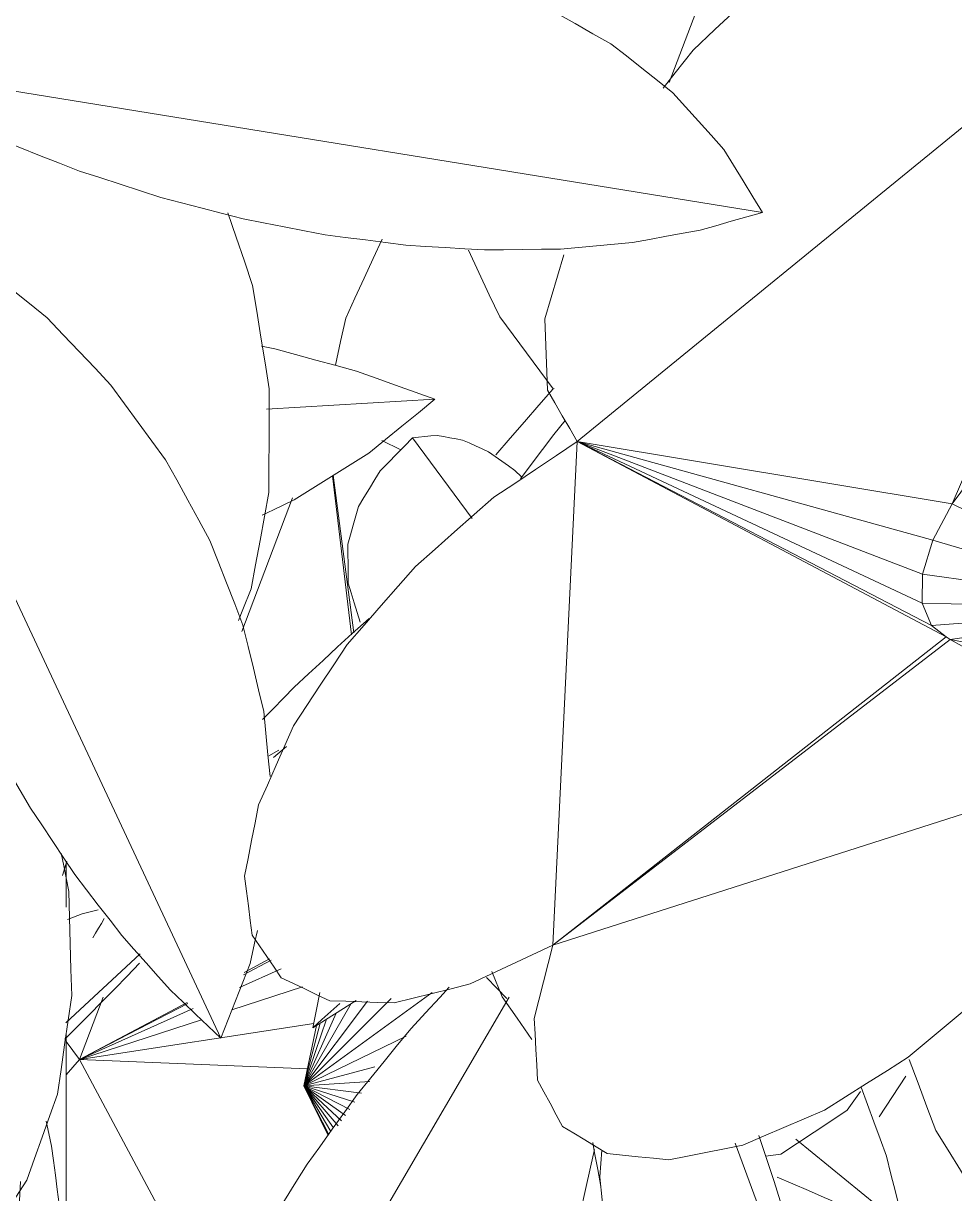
# Model space of a CAD drawing. Header units: metres. Extents: x 13.9 to 26.7, y -0.2 to 3.2.
# Drawn here: x 21.1588 to 21.2129, y 0.7662 to 0.8343 of the extents above; entities that cross this region are included whole.
import ezdxf

# ---------------------------------------------------------------- set-up
doc = ezdxf.new("R2010")
doc.units = ezdxf.units.M
for name, color, linetype, lineweight in [('Importações nas famílias', 10, 'Continuous', 5), ('Quadro estrutural', 7, 'Continuous', 5), ('Vegetação', 7, 'Continuous', 5)]:
    doc.layers.add(name, color=color, linetype=linetype, lineweight=lineweight)

# ---------------------------------------------------------------- blocks, each defined once
blk = doc.blocks.new('Planta_pergolado_12200 - plantas pergolado_skp_Component_12-V39-Corte 1')
at = {"layer": 'Importações nas famílias', "flags": 128}
blk.add_lwpolyline([(16.694221, 0.774872), (16.694401, 0.775846), (16.694581, 0.77682), (16.694694, 0.777433)], dxfattribs=at)
blk = doc.blocks.new('Planta_pergolado_12200 - plantas pergolado_skp_Component_16-V2616-Corte 1')
at = {"extrusion": (0, 0, -1), "zscale": -1}
blk.add_blockref('Planta_pergolado_12200 - plantas pergolado_skp_Component_12-V39-Corte 1', (-37.88655, -0.008219), dxfattribs=at)
blk = doc.blocks.new('Planta_pergolado_12200 - plantas pergolado_skp_-V2662-Corte 1')
blk.add_blockref('Planta_pergolado_12200 - plantas pergolado_skp_Component_16-V2616-Corte 1', (0, 0))
blk = doc.blocks.new('Planta_pergolado_12200 - plantas pergolado_skp_Component_12-V91-Corte 1')
at = {"layer": 'Importações nas famílias'}
blk.add_line((16.655424, 0.411271), (16.644579, 0.446237), dxfattribs=at)
at = {"layer": 'Importações nas famílias', "flags": 128}
for points in [[(16.646894, 0.445563), (16.646315, 0.445731), (16.645736, 0.4459), (16.645158, 0.446068), (16.644579, 0.446237)], [(16.649009, 0.444402), (16.64848, 0.444692), (16.647951, 0.444982), (16.647422, 0.445272), (16.646894, 0.445563)], [(16.650902, 0.442768), (16.650429, 0.443176), (16.649955, 0.443585), (16.649482, 0.443993), (16.649009, 0.444402)], [(16.652551, 0.440678), (16.652139, 0.4412), (16.651726, 0.441723), (16.651314, 0.442245), (16.650902, 0.442768)], [(16.653938, 0.438156), (16.653592, 0.438786), (16.653245, 0.439417), (16.652898, 0.440047), (16.652551, 0.440678)], [(16.655048, 0.43523), (16.654771, 0.435961), (16.654493, 0.436693), (16.654216, 0.437424), (16.653938, 0.438156)], [(16.655869, 0.431932), (16.655664, 0.432756), (16.655459, 0.433581), (16.655254, 0.434405), (16.655048, 0.43523)], [(16.655259, 0.435133), (16.655909, 0.434186), (16.65656, 0.433239), (16.657211, 0.432292), (16.657862, 0.431345)], [(16.65639, 0.428299), (16.65626, 0.429207), (16.65613, 0.430116), (16.655999, 0.431024), (16.655869, 0.431932)], [(16.657862, 0.431345), (16.658365, 0.430424), (16.658868, 0.429503), (16.659372, 0.428582), (16.659875, 0.427661)], [(16.656607, 0.424372), (16.656553, 0.425354), (16.656499, 0.426335), (16.656445, 0.427317), (16.65639, 0.428299)], [(16.659875, 0.427661), (16.660219, 0.426788), (16.660563, 0.425915), (16.660907, 0.425041), (16.661251, 0.424168)], [(16.656517, 0.420193), (16.65654, 0.421238), (16.656562, 0.422282), (16.656585, 0.423327), (16.656607, 0.424372)], [(16.661251, 0.424168), (16.661427, 0.423363), (16.661604, 0.422558), (16.66178, 0.421753), (16.661957, 0.420949)], [(16.661957, 0.420949), (16.661962, 0.420231), (16.661967, 0.419513), (16.661972, 0.418795), (16.661977, 0.418077)], [(16.656122, 0.41581), (16.656221, 0.416906), (16.656319, 0.418002), (16.656418, 0.419097), (16.656517, 0.420193)], [(16.661977, 0.418077), (16.66181, 0.417464), (16.661643, 0.41685), (16.661477, 0.416236), (16.66131, 0.415622)], [(16.655424, 0.411271), (16.655598, 0.412406), (16.655773, 0.413541), (16.655947, 0.414675), (16.656122, 0.41581)], [(16.66131, 0.415622), (16.660975, 0.415127), (16.660641, 0.414631), (16.660307, 0.414136), (16.659972, 0.41364)], [(16.659972, 0.41364), (16.659478, 0.413275), (16.658983, 0.412909), (16.658489, 0.412544), (16.657995, 0.412179)], [(16.657995, 0.412179), (16.657352, 0.411952), (16.656709, 0.411725), (16.656067, 0.411498), (16.655424, 0.411271)]]:
    blk.add_lwpolyline(points, dxfattribs=at)
blk = doc.blocks.new('Planta_pergolado_12200 - plantas pergolado_skp_Component_12-V94-Corte 1')
at = {"layer": 'Importações nas famílias'}
for p, q in [((16.660592, 0.425915), (16.666994, 0.44325)), ((16.661615, 0.422804), (16.662495, 0.423227))]:
    blk.add_line(p, q, dxfattribs=at)
at = {"layer": 'Importações nas famílias', "flags": 128}
for points in [[(16.66562, 0.44369), (16.665389, 0.442996), (16.665057, 0.442001), (16.664726, 0.441007)], [(16.674859, 0.44128), (16.674803, 0.44206), (16.674747, 0.44284)], [(16.674565, 0.43823), (16.674638, 0.438992), (16.674712, 0.439755), (16.674785, 0.440517), (16.674859, 0.44128)], [(16.664726, 0.441007), (16.664376, 0.439896), (16.664025, 0.438786), (16.663674, 0.437675), (16.663323, 0.436565)], [(16.673756, 0.435285), (16.673958, 0.436021), (16.67416, 0.436757), (16.674363, 0.437494), (16.674565, 0.43823)], [(16.663323, 0.436565), (16.662961, 0.435364), (16.662599, 0.434164), (16.662236, 0.432963), (16.661874, 0.431763)], [(16.672441, 0.432479), (16.67277, 0.43318), (16.673098, 0.433882), (16.673427, 0.434584), (16.673756, 0.435285)], [(16.670635, 0.429841), (16.671086, 0.430501), (16.671538, 0.43116), (16.671989, 0.431819), (16.672441, 0.432479)], [(16.661874, 0.431763), (16.661509, 0.430501), (16.661144, 0.429238), (16.660778, 0.427976), (16.660413, 0.426714)], [(16.668357, 0.427403), (16.668926, 0.428012), (16.669496, 0.428622), (16.670065, 0.429232), (16.670635, 0.429841)], [(16.665634, 0.425189), (16.666315, 0.425743), (16.666995, 0.426296), (16.667676, 0.426849), (16.668357, 0.427403)], [(16.662495, 0.423227), (16.663279, 0.423717), (16.664064, 0.424208), (16.664849, 0.424699), (16.665634, 0.425189)]]:
    blk.add_lwpolyline(points, dxfattribs=at)
blk = doc.blocks.new('Planta_pergolado_12200 - plantas pergolado_skp_Component_17-V2712-Corte 1')
at = {"layer": 'Importações nas famílias'}
for p, q in [((21.19096, 0.80999), (21.226844, 0.839295)), ((21.226844, 0.839295), (21.212754, 0.806351)), ((21.19096, 0.80999), (21.18953, 0.780686)), ((21.212754, 0.806351), (21.19096, 0.80999)), ((21.211634, 0.804237), (21.19096, 0.80999)), ((21.21104, 0.802268), (21.19096, 0.80999)), ((21.211013, 0.800576), (21.19096, 0.80999)), ((21.211555, 0.799278), (21.19096, 0.80999)), ((21.212414, 0.798626), (21.19096, 0.80999)), ((21.214325, 0.808465), (21.212754, 0.806351)), ((21.211634, 0.804237), (21.212754, 0.806351)), ((21.221909, 0.801871), (21.212754, 0.806351)), ((21.21104, 0.802268), (21.211634, 0.804237)), ((21.221379, 0.801388), (21.211634, 0.804237)), ((21.211013, 0.800576), (21.21104, 0.802268)), ((21.220468, 0.800943), (21.21104, 0.802268)), ((21.220045, 0.800391), (21.211013, 0.800576)), ((21.211555, 0.799278), (21.211013, 0.800576)), ((21.21911, 0.799838), (21.211555, 0.799278)), ((21.212414, 0.798626), (21.211555, 0.799278)), ((21.218164, 0.799268), (21.21263, 0.798462)), ((21.18953, 0.780686), (21.212414, 0.798626)), ((21.21263, 0.798462), (21.212414, 0.798626)), ((21.21263, 0.798462), (21.18953, 0.780686)), ((21.214163, 0.798184), (21.21263, 0.798462)), ((21.224529, 0.791879), (21.21263, 0.798462)), ((21.18953, 0.780686), (21.224529, 0.791879))]:
    blk.add_line(p, q, dxfattribs=at)
at = {"layer": 'Importações nas famílias', "flags": 128}
for points in [[(21.197696, 0.832746), (21.198961, 0.83394), (21.200227, 0.835135), (21.201493, 0.836329), (21.202758, 0.837523)], [(21.195953, 0.830541), (21.196649, 0.831422), (21.197696, 0.832746)], [(21.189082, 0.817121), (21.18945, 0.818363), (21.189817, 0.819605), (21.190185, 0.820847)], [(21.189222, 0.81297), (21.189187, 0.814008), (21.189152, 0.815045), (21.189117, 0.816083), (21.189082, 0.817121)], [(21.19096, 0.80999), (21.190525, 0.810735), (21.190091, 0.81148), (21.189656, 0.812225), (21.189222, 0.81297)], [(21.186113, 0.806736), (21.187325, 0.80755), (21.188536, 0.808363), (21.189748, 0.809177), (21.19096, 0.80999)], [(21.181548, 0.802705), (21.182689, 0.803713), (21.18383, 0.80472), (21.184972, 0.805728), (21.186113, 0.806736)], [(21.177575, 0.798171), (21.178568, 0.799305), (21.179561, 0.800438), (21.180554, 0.801571), (21.181548, 0.802705)], [(21.174466, 0.793445), (21.175243, 0.794627), (21.17602, 0.795808), (21.176798, 0.79699), (21.177575, 0.798171)], [(21.172432, 0.788848), (21.17294, 0.789997), (21.173449, 0.791147), (21.173957, 0.792296), (21.174466, 0.793445)], [(21.171612, 0.784693), (21.171817, 0.785732), (21.172022, 0.78677), (21.172227, 0.787809), (21.172432, 0.788848)], [(21.172062, 0.781263), (21.171949, 0.782121), (21.171837, 0.782978), (21.171724, 0.783835), (21.171612, 0.784693)], [(21.173751, 0.778793), (21.173328, 0.779411), (21.172906, 0.780028), (21.172484, 0.780646), (21.172062, 0.781263)], [(21.18953, 0.780686), (21.18833, 0.780122), (21.18713, 0.779558), (21.185931, 0.778994), (21.184731, 0.77843)], [(21.18846, 0.776419), (21.188727, 0.777486), (21.188995, 0.778552), (21.189262, 0.779619), (21.18953, 0.780686)], [(21.176564, 0.77745), (21.17586, 0.777786), (21.175157, 0.778122), (21.174454, 0.778457), (21.173751, 0.778793)], [(21.184731, 0.77843), (21.183626, 0.778154), (21.18252, 0.777878), (21.181414, 0.777602), (21.180309, 0.777326)], [(21.214851, 0.77806), (21.21369, 0.777086), (21.212528, 0.776112), (21.211366, 0.775138), (21.210204, 0.774164)], [(21.180309, 0.777326), (21.179373, 0.777357), (21.178436, 0.777388), (21.1775, 0.777419), (21.176564, 0.77745)], [(21.188655, 0.772824), (21.188606, 0.773722), (21.188557, 0.774621), (21.188508, 0.77552), (21.18846, 0.776419)], [(21.210204, 0.774164), (21.208988, 0.773396), (21.207772, 0.772629), (21.206556, 0.771861), (21.20534, 0.771094)], [(21.190103, 0.770146), (21.189741, 0.770815), (21.189379, 0.771485), (21.189017, 0.772154), (21.188655, 0.772824)], [(21.20534, 0.771094), (21.204153, 0.770585), (21.202966, 0.770076), (21.201779, 0.769567), (21.200591, 0.769058)], [(21.192704, 0.768567), (21.192054, 0.768962), (21.191403, 0.769357), (21.190753, 0.769751), (21.190103, 0.770146)], [(21.196281, 0.768196), (21.195387, 0.768289), (21.194493, 0.768382), (21.193598, 0.768475), (21.192704, 0.768567)], [(21.200591, 0.769058), (21.199514, 0.768843), (21.198436, 0.768627), (21.197359, 0.768412), (21.196281, 0.768196)]]:
    blk.add_lwpolyline(points, dxfattribs=at)
blk = doc.blocks.new('Planta_pergolado_12200 - plantas pergolado_skp_Component_16-V2713-Corte 1')
blk.add_blockref('Planta_pergolado_12200 - plantas pergolado_skp_Component_17-V2712-Corte 1', (0, 0))
at = {"extrusion": (0, 0, -1)}
for name, zscale in [('Planta_pergolado_12200 - plantas pergolado_skp_Component_12-V91-Corte 1', -0.9999999999999998), ('Planta_pergolado_12200 - plantas pergolado_skp_Component_12-V94-Corte 1', -1)]:
    blk.add_blockref(name, (-37.867133, 0.325921), dxfattribs=dict(at, zscale=zscale))
blk = doc.blocks.new('Planta_pergolado_12200 - plantas pergolado_skp_-V2728-Corte 1')
blk.add_blockref('Planta_pergolado_12200 - plantas pergolado_skp_Component_16-V2713-Corte 1', (0, 0))
blk = doc.blocks.new('Planta_pergolado_12200 - plantas pergolado_skp_-V2729-Corte 1')
blk.add_blockref('Planta_pergolado_12200 - plantas pergolado_skp_-V2728-Corte 1', (0, 0))
blk = doc.blocks.new('Planta_pergolado_12200 - plantas pergolado_skp_-V2968-Corte 1')
for name in ['Planta_pergolado_12200 - plantas pergolado_skp_-V2729-Corte 1', 'Planta_pergolado_12200 - plantas pergolado_skp_-V2662-Corte 1']:
    blk.add_blockref(name, (0, 0))
blk = doc.blocks.new('Planta_pergolado_12200 - plantas pergolado_skp_Component_12-V21-Corte 1')
at = {"layer": 'Importações nas famílias'}
for p, q in [((16.649145, 0.590439), (16.648232, 0.59067)), ((16.650005, 0.590118), (16.649145, 0.590439)), ((16.650103, 0.58411), (16.645788, 0.588124)), ((16.671691, 0.564028), (16.666857, 0.568525)), ((16.666393, 0.567986), (16.666968, 0.567497))]:
    blk.add_line(p, q, dxfattribs=at)
at = {"layer": 'Importações nas famílias', "flags": 128}
for points in [[(16.645826, 0.587569), (16.646541, 0.586826), (16.647257, 0.586082)], [(16.647257, 0.586082), (16.648005, 0.585324), (16.648753, 0.584566), (16.649501, 0.583808), (16.650156, 0.583144)], [(16.670989, 0.567647), (16.670714, 0.56852), (16.670439, 0.569394), (16.670165, 0.570267)], [(16.666968, 0.567497), (16.66746, 0.567102), (16.667952, 0.566707), (16.668443, 0.566312), (16.668935, 0.565917)], [(16.671691, 0.564028), (16.671515, 0.564933), (16.67134, 0.565838), (16.671164, 0.566742), (16.670989, 0.567647)], [(16.668935, 0.565917), (16.669332, 0.565626), (16.669728, 0.565335), (16.670125, 0.565043), (16.670522, 0.564752)], [(16.670522, 0.564752), (16.670814, 0.564571), (16.671106, 0.56439), (16.671399, 0.564209), (16.671691, 0.564028)]]:
    blk.add_lwpolyline(points, dxfattribs=at)
blk = doc.blocks.new('Planta_pergolado_12200 - plantas pergolado_skp_Component_12-V530-Corte 1')
at = {"layer": 'Importações nas famílias'}
blk.add_line((16.729847, 0.738499), (16.727956, 0.775161), dxfattribs=at)
at = {"layer": 'Importações nas famílias', "flags": 128}
for points in [[(16.726471, 0.778672), (16.726316, 0.777949), (16.72616, 0.777216)], [(16.72616, 0.777216), (16.726047, 0.776373), (16.725934, 0.775529), (16.725822, 0.774686), (16.725709, 0.773843)], [(16.725709, 0.773843), (16.725643, 0.77291), (16.725577, 0.771976), (16.725511, 0.771042), (16.725445, 0.770109)], [(16.725445, 0.770109), (16.725427, 0.769107), (16.725409, 0.768104), (16.725391, 0.767102), (16.725373, 0.7661)], [(16.735283, 0.765099), (16.735083, 0.766055), (16.734884, 0.76701), (16.734684, 0.767966)], [(16.725373, 0.7661), (16.725403, 0.765053), (16.725434, 0.764005), (16.725465, 0.762958), (16.725495, 0.761911)], [(16.735685, 0.761196), (16.735584, 0.762172), (16.735484, 0.763148), (16.735383, 0.764124), (16.735283, 0.765099)], [(16.725495, 0.761911), (16.725574, 0.760843), (16.725652, 0.759776), (16.725731, 0.758708), (16.725809, 0.75764)], [(16.735687, 0.757255), (16.735687, 0.75824), (16.735686, 0.759226), (16.735686, 0.760211), (16.735685, 0.761196)], [(16.725809, 0.75764), (16.725934, 0.756577), (16.726058, 0.755514), (16.726183, 0.754451), (16.726307, 0.753387)], [(16.735289, 0.75332), (16.735389, 0.754303), (16.735488, 0.755287), (16.735588, 0.756271), (16.735687, 0.757255)], [(16.726307, 0.753387), (16.726475, 0.752354), (16.726642, 0.75132), (16.72681, 0.750286), (16.726977, 0.749253)], [(16.734495, 0.749434), (16.734694, 0.750405), (16.734892, 0.751377), (16.735091, 0.752348), (16.735289, 0.75332)], [(16.726977, 0.749253), (16.727184, 0.748273), (16.727391, 0.747293), (16.727597, 0.746313), (16.727804, 0.745333)], [(16.733314, 0.745641), (16.733609, 0.746589), (16.733904, 0.747537), (16.7342, 0.748485), (16.734495, 0.749434)], [(16.731759, 0.741982), (16.732148, 0.742897), (16.732536, 0.743811), (16.732925, 0.744726), (16.733314, 0.745641)], [(16.727804, 0.745333), (16.728045, 0.74443), (16.728286, 0.743527), (16.728527, 0.742624), (16.728768, 0.74172)], [(16.729847, 0.738499), (16.730325, 0.73937), (16.730803, 0.740241), (16.731281, 0.741112), (16.731759, 0.741982)], [(16.728768, 0.74172), (16.729038, 0.740915), (16.729308, 0.74011), (16.729577, 0.739305), (16.729847, 0.738499)]]:
    blk.add_lwpolyline(points, dxfattribs=at)
blk = doc.blocks.new('Planta_pergolado_12200 - plantas pergolado_skp_Component_12-V2979-Corte 1')
at = {"layer": 'Importações nas famílias'}
for p, q in [((21.18138, 0.810196), (21.184852, 0.805511)), ((21.17919, 0.807765), (21.179506, 0.808284)), ((21.187337, 0.808302), (21.187721, 0.807932))]:
    blk.add_line(p, q, dxfattribs=at)
at = {"layer": 'Importações nas famílias', "flags": 128}
for points in [[(21.179506, 0.808284), (21.179975, 0.808762), (21.180443, 0.80924), (21.180912, 0.809718), (21.18138, 0.810196)], [(21.18138, 0.810196), (21.181737, 0.810232), (21.182094, 0.810268), (21.182451, 0.810304), (21.182807, 0.810341)], [(21.182807, 0.810341), (21.183177, 0.810273), (21.183547, 0.810205), (21.183917, 0.810138), (21.184287, 0.81007)], [(21.184287, 0.81007), (21.184666, 0.8099), (21.185044, 0.809729), (21.185423, 0.809559), (21.185802, 0.809388)], [(21.185802, 0.809388), (21.186186, 0.809117), (21.186569, 0.808845), (21.186953, 0.808573), (21.187337, 0.808302)], [(21.178242, 0.806205), (21.178558, 0.806725), (21.178874, 0.807245), (21.17919, 0.807764)], [(21.177617, 0.804008), (21.177773, 0.804557), (21.17793, 0.805107), (21.178086, 0.805656), (21.178242, 0.806205)], [(21.177647, 0.801745), (21.177639, 0.80231), (21.177632, 0.802876), (21.177625, 0.803442), (21.177617, 0.804008)], [(21.17833, 0.799467), (21.178159, 0.800037), (21.177988, 0.800606), (21.177817, 0.801175), (21.177647, 0.801745)]]:
    blk.add_lwpolyline(points, dxfattribs=at)
blk = doc.blocks.new('Planta_pergolado_12200 - plantas pergolado_skp_Component_12-V2980-Corte 1')
at = {"layer": 'Importações nas famílias'}
blk.add_line((21.20996, 0.764276), (21.203672, 0.769404), dxfattribs=at)
at = {"layer": 'Importações nas famílias', "flags": 128}
for points in [[(21.186874, 0.777583), (21.186278, 0.778191), (21.185682, 0.778799)], [(21.207459, 0.772428), (21.20783, 0.771422), (21.208202, 0.770416), (21.208574, 0.76941), (21.208945, 0.768403)], [(21.208945, 0.768403), (21.209199, 0.767371), (21.209453, 0.76634), (21.209707, 0.765308), (21.20996, 0.764276)], [(21.205781, 0.765815), (21.205315, 0.766015), (21.204402, 0.766406), (21.203489, 0.766797), (21.202576, 0.767188)], [(21.20996, 0.764276), (21.209027, 0.764613), (21.208094, 0.76495), (21.207161, 0.765287), (21.206228, 0.765624)]]:
    blk.add_lwpolyline(points, dxfattribs=at)
blk = doc.blocks.new('Planta_pergolado_12200 - plantas pergolado_skp_Component_17-V533-Corte 1')
at = {"layer": 'Importações nas famílias'}
blk.add_line((16.6963, 0.819427), (16.696952, 0.818606), dxfattribs=at)
at = {"layer": 'Importações nas famílias', "flags": 128}
blk.add_lwpolyline([(16.696952, 0.818606), (16.697609, 0.817736), (16.698265, 0.816865), (16.6989, 0.816024)], dxfattribs=at)
blk = doc.blocks.new('Planta_pergolado_12200 - plantas pergolado_skp_Component_16-V2981-Corte 1')
at = {"extrusion": (0, 0, -1)}
for name, p, zscale in [('Planta_pergolado_12200 - plantas pergolado_skp_Component_17-V533-Corte 1', (-37.88655, -0.008219), -0.9999999999999997), ('Planta_pergolado_12200 - plantas pergolado_skp_Component_12-V21-Corte 1', (-37.811327, 0.192065), -0.9999999999999997), ('Planta_pergolado_12200 - plantas pergolado_skp_Component_12-V530-Corte 1', (-37.88655, -0.008219), -0.9999999999999999)]:
    blk.add_blockref(name, p, dxfattribs=dict(at, zscale=zscale))
for name in ['Planta_pergolado_12200 - plantas pergolado_skp_Component_12-V2979-Corte 1', 'Planta_pergolado_12200 - plantas pergolado_skp_Component_12-V2980-Corte 1']:
    blk.add_blockref(name, (0, 0))
blk = doc.blocks.new('Planta_pergolado_12200 - plantas pergolado_skp_Component_12-V107-Corte 1')
at = {"layer": 'Importações nas famílias'}
blk.add_line((16.650291, 0.592681), (16.650036, 0.593502), dxfattribs=at)
blk = doc.blocks.new('Planta_pergolado_12200 - plantas pergolado_skp_Component_16-V3021-Corte 1')
at = {"extrusion": (0, 0, -1), "zscale": -0.9999999999999998}
blk.add_blockref('Planta_pergolado_12200 - plantas pergolado_skp_Component_12-V107-Corte 1', (-37.811327, 0.192065), dxfattribs=at)
blk = doc.blocks.new('Planta_pergolado_12200 - plantas pergolado_skp_Component_17-V3025-Corte 1')
at = {"layer": 'Importações nas famílias', "flags": 128}
blk.add_lwpolyline([(21.208514, 0.770705), (21.209291, 0.771886), (21.210068, 0.773068)], dxfattribs=at)
blk = doc.blocks.new('Planta_pergolado_12200 - plantas pergolado_skp_Component_16-V3026-Corte 1')
blk.add_blockref('Planta_pergolado_12200 - plantas pergolado_skp_Component_17-V3025-Corte 1', (0, 0))
blk = doc.blocks.new('Planta_pergolado_12200 - plantas pergolado_skp_-V3033-Corte 1')
for name in ['Planta_pergolado_12200 - plantas pergolado_skp_Component_16-V3021-Corte 1', 'Planta_pergolado_12200 - plantas pergolado_skp_Component_16-V3026-Corte 1']:
    blk.add_blockref(name, (0, 0))
blk = doc.blocks.new('Planta_pergolado_12200 - plantas pergolado_skp_-V3034-Corte 1')
for name in ['Planta_pergolado_12200 - plantas pergolado_skp_-V3033-Corte 1', 'Planta_pergolado_12200 - plantas pergolado_skp_Component_16-V2981-Corte 1']:
    blk.add_blockref(name, (0, 0))
blk = doc.blocks.new('Planta_pergolado_12200 - plantas pergolado_skp_Component_12-V646-Corte 1')
at = {"layer": 'Importações nas famílias'}
blk.add_line((16.710961, 0.784104), (16.708455, 0.785683), dxfattribs=at)
at = {"layer": 'Importações nas famílias', "flags": 128}
for points in [[(16.710563, 0.786155), (16.710756, 0.785158), (16.710961, 0.784104)], [(16.710961, 0.784104), (16.710442, 0.784571), (16.709923, 0.785038), (16.709404, 0.785504)]]:
    blk.add_lwpolyline(points, dxfattribs=at)
blk = doc.blocks.new('Planta_pergolado_12200 - plantas pergolado_skp_Component_17-V3059-Corte 1')
at = {"layer": 'Importações nas famílias'}
for p, q in [((21.178869, 0.79968), (21.177868, 0.798814)), ((21.173023, 0.791706), (21.173606, 0.792032)), ((21.174053, 0.792241), (21.173299, 0.791594))]:
    blk.add_line(p, q, dxfattribs=at)
at = {"layer": 'Importações nas famílias', "flags": 128}
for points in [[(21.177868, 0.798814), (21.177025, 0.798033), (21.176183, 0.797252), (21.175341, 0.796471), (21.174498, 0.79569)], [(21.174498, 0.79569), (21.173887, 0.795061), (21.173276, 0.794432), (21.172664, 0.793803)], [(21.16346, 0.78223), (21.163292, 0.78195), (21.163124, 0.78167), (21.162956, 0.78139), (21.162788, 0.78111)]]:
    blk.add_lwpolyline(points, dxfattribs=at)
blk = doc.blocks.new('Planta_pergolado_12200 - plantas pergolado_skp_Component_16-V3060-Corte 1')
blk.add_blockref('Planta_pergolado_12200 - plantas pergolado_skp_Component_17-V3059-Corte 1', (0, 0))
at = {"extrusion": (0, 0, -1), "zscale": -1}
blk.add_blockref('Planta_pergolado_12200 - plantas pergolado_skp_Component_12-V646-Corte 1', (-37.88655, -0.008219), dxfattribs=at)
blk = doc.blocks.new('Planta_pergolado_12200 - plantas pergolado_skp_Component_12-V99-Corte 1')
at = {"layer": 'Importações nas famílias'}
blk.add_line((16.590183, 0.297102), (16.643327, 0.305728), dxfattribs=at)
at = {"layer": 'Importações nas famílias', "flags": 128}
for points in [[(16.617995, 0.312666), (16.61669, 0.312539), (16.615385, 0.312412), (16.614081, 0.312285), (16.612776, 0.312158)], [(16.623329, 0.312523), (16.621995, 0.312559), (16.620662, 0.312595), (16.619329, 0.31263), (16.617995, 0.312666)], [(16.628652, 0.311732), (16.627321, 0.31193), (16.625991, 0.312127), (16.62466, 0.312325), (16.623329, 0.312523)], [(16.612776, 0.312158), (16.61153, 0.311871), (16.610284, 0.311584), (16.609039, 0.311297), (16.607793, 0.31101)], [(16.63384, 0.310311), (16.632543, 0.310666), (16.631246, 0.311021), (16.629949, 0.311377), (16.628652, 0.311732)], [(16.607793, 0.31101), (16.606636, 0.31057), (16.605479, 0.31013), (16.604322, 0.30969), (16.603164, 0.30925)], [(16.63877, 0.308294), (16.637537, 0.308798), (16.636305, 0.309302), (16.635072, 0.309807), (16.63384, 0.310311)], [(16.603164, 0.30925), (16.602123, 0.308667), (16.601081, 0.308084), (16.60004, 0.307501), (16.598998, 0.306919)], [(16.643327, 0.305728), (16.642188, 0.30637), (16.641048, 0.307011), (16.639909, 0.307653), (16.63877, 0.308294)], [(16.598998, 0.306919), (16.598096, 0.306207), (16.597195, 0.305495), (16.596293, 0.304782), (16.595392, 0.30407)], [(16.639026, 0.303411), (16.640101, 0.30399), (16.641176, 0.304569), (16.642252, 0.305149), (16.643327, 0.305728)], [(16.595392, 0.30407), (16.594651, 0.303246), (16.593911, 0.302422), (16.593171, 0.301597), (16.59243, 0.300773)], [(16.63453, 0.301331), (16.635654, 0.301851), (16.636778, 0.302371), (16.637902, 0.302891), (16.639026, 0.303411)], [(16.629889, 0.299511), (16.631049, 0.299966), (16.632209, 0.300421), (16.633369, 0.300876), (16.63453, 0.301331)], [(16.59243, 0.300773), (16.591868, 0.299855), (16.591307, 0.298938), (16.590745, 0.29802), (16.590183, 0.297102)], [(16.625155, 0.297973), (16.626338, 0.298358), (16.627522, 0.298742), (16.628705, 0.299127), (16.629889, 0.299511)], [(16.62038, 0.296732), (16.621574, 0.297043), (16.622767, 0.297353), (16.623961, 0.297663), (16.625155, 0.297973)], [(16.590183, 0.297102), (16.591089, 0.296845), (16.591994, 0.296587), (16.5929, 0.296329), (16.593805, 0.296071)], [(16.615617, 0.295804), (16.616808, 0.296036), (16.617999, 0.296268), (16.619189, 0.2965), (16.62038, 0.296732)], [(16.593805, 0.296071), (16.594788, 0.295893), (16.59577, 0.295715), (16.596753, 0.295537), (16.597735, 0.295359)], [(16.61092, 0.295197), (16.612095, 0.295349), (16.613269, 0.2955), (16.614443, 0.295652), (16.615617, 0.295804)], [(16.597735, 0.295359), (16.598784, 0.295262), (16.599832, 0.295166), (16.600881, 0.29507), (16.601929, 0.294973)], [(16.601929, 0.294973), (16.603032, 0.29496), (16.604135, 0.294946), (16.605238, 0.294933), (16.606341, 0.294919)], [(16.606341, 0.294919), (16.607485, 0.294989), (16.60863, 0.295058), (16.609775, 0.295128), (16.61092, 0.295197)]]:
    blk.add_lwpolyline(points, dxfattribs=at)
blk = doc.blocks.new('Planta_pergolado_12200 - plantas pergolado_skp_Component_12-V582-Corte 1')
at = {"layer": 'Importações nas famílias'}
blk.add_line((16.696899, 0.449357), (16.720326, 0.499428), dxfattribs=at)
at = {"layer": 'Importações nas famílias', "flags": 128}
for points in [[(16.720326, 0.499428), (16.719147, 0.498911), (16.717968, 0.498394), (16.716789, 0.497877), (16.715609, 0.49736)], [(16.719756, 0.494752), (16.719898, 0.495921), (16.720041, 0.49709), (16.720184, 0.498259), (16.720326, 0.499428)], [(16.715609, 0.49736), (16.714489, 0.496673), (16.713369, 0.495986), (16.712249, 0.495298), (16.711128, 0.494611)], [(16.711128, 0.494611), (16.710093, 0.49377), (16.709058, 0.492929), (16.708023, 0.492088), (16.706988, 0.491247)], [(16.718879, 0.489995), (16.719098, 0.491184), (16.719317, 0.492373), (16.719537, 0.493562), (16.719756, 0.494752)], [(16.706988, 0.491247), (16.706062, 0.490272), (16.705136, 0.489297), (16.704211, 0.488322), (16.703285, 0.487346)], [(16.717706, 0.485212), (16.717999, 0.486408), (16.718292, 0.487604), (16.718586, 0.488799), (16.718879, 0.489995)], [(16.703285, 0.487346), (16.702491, 0.48626), (16.701696, 0.485173), (16.700902, 0.484087), (16.700107, 0.483)], [(16.716249, 0.480455), (16.716613, 0.481644), (16.716977, 0.482833), (16.717342, 0.484023), (16.717706, 0.485212)], [(16.700107, 0.483), (16.699463, 0.481828), (16.698818, 0.480656), (16.698173, 0.479483), (16.697529, 0.478311)], [(16.714525, 0.475777), (16.714956, 0.476946), (16.715387, 0.478116), (16.715818, 0.479285), (16.716249, 0.480455)], [(16.697529, 0.478311), (16.697049, 0.47708), (16.696569, 0.47585), (16.69609, 0.474619), (16.69561, 0.473388)], [(16.712553, 0.47123), (16.713046, 0.472367), (16.713539, 0.473503), (16.714032, 0.47464), (16.714525, 0.475777)], [(16.69561, 0.473388), (16.695307, 0.472128), (16.695003, 0.470868), (16.6947, 0.469608), (16.694396, 0.468348)], [(16.710355, 0.466864), (16.710905, 0.467956), (16.711454, 0.469047), (16.712004, 0.470138), (16.712553, 0.47123)], [(16.694396, 0.468348), (16.694276, 0.467088), (16.694156, 0.465828), (16.694036, 0.464568)], [(16.707955, 0.462729), (16.708555, 0.463763), (16.709155, 0.464797), (16.709755, 0.465831), (16.710355, 0.466864)], [(16.70538, 0.458869), (16.706024, 0.459834), (16.706668, 0.460799), (16.707312, 0.461764), (16.707955, 0.462729)], [(16.702659, 0.455329), (16.703339, 0.456214), (16.70402, 0.457099), (16.7047, 0.457984), (16.70538, 0.458869)], [(16.694773, 0.455614), (16.694931, 0.454872), (16.695182, 0.4537)], [(16.699821, 0.452146), (16.700531, 0.452942), (16.70124, 0.453738), (16.70195, 0.454533), (16.702659, 0.455329)], [(16.695182, 0.4537), (16.695611, 0.452615), (16.696041, 0.451529), (16.69647, 0.450443), (16.696899, 0.449357)], [(16.696899, 0.449357), (16.69763, 0.450055), (16.69836, 0.450752), (16.699091, 0.451449), (16.699821, 0.452146)]]:
    blk.add_lwpolyline(points, dxfattribs=at)
blk = doc.blocks.new('Planta_pergolado_12200 - plantas pergolado_skp_Component_17-V3095-Corte 1')
at = {"layer": 'Importações nas famílias', "flags": 128}
for points in [[(21.17208, 0.819067), (21.171604, 0.82047), (21.171128, 0.821873), (21.170651, 0.823276)], [(21.173052, 0.813045), (21.172809, 0.81455), (21.172566, 0.816056), (21.172323, 0.817561), (21.17208, 0.819067)], [(21.173026, 0.807022), (21.173032, 0.808528), (21.173039, 0.810033), (21.173046, 0.811539), (21.173052, 0.813045)], [(21.172002, 0.80141), (21.172258, 0.802813), (21.172514, 0.804216), (21.17277, 0.805619), (21.173026, 0.807022)], [(21.171256, 0.799567), (21.171515, 0.800206), (21.172002, 0.80141)], [(21.161391, 0.783803), (21.1611, 0.785297), (21.160956, 0.786034)], [(21.161567, 0.777748), (21.161523, 0.779262), (21.161479, 0.780776), (21.161435, 0.78229), (21.161391, 0.783803)], [(21.160739, 0.772022), (21.160946, 0.773453), (21.161153, 0.774885), (21.16136, 0.776316), (21.161567, 0.777748)], [(21.158966, 0.767016), (21.159409, 0.768267), (21.159852, 0.769519), (21.160296, 0.77077), (21.160739, 0.772022)], [(21.156366, 0.763071), (21.157016, 0.764057), (21.157666, 0.765043), (21.158316, 0.76603), (21.158966, 0.767016)]]:
    blk.add_lwpolyline(points, dxfattribs=at)
blk = doc.blocks.new('Planta_pergolado_12200 - plantas pergolado_skp_Component_16-V3096-Corte 1')
blk.add_blockref('Planta_pergolado_12200 - plantas pergolado_skp_Component_17-V3095-Corte 1', (0, 0))
at = {"extrusion": (0, 0, -1)}
for name, p, zscale in [('Planta_pergolado_12200 - plantas pergolado_skp_Component_12-V99-Corte 1', (-37.79191, 0.526205), -1), ('Planta_pergolado_12200 - plantas pergolado_skp_Component_12-V582-Corte 1', (-37.867133, 0.325921), -0.9999999999999997)]:
    blk.add_blockref(name, p, dxfattribs=dict(at, zscale=zscale))
blk = doc.blocks.new('Planta_pergolado_12200 - plantas pergolado_skp_Component_17-V3109-Corte 1')
at = {"layer": 'Importações nas famílias'}
for p, q in [((21.196305, 0.830864), (21.201935, 0.845718)), ((21.189551, 0.813045), (21.189562, 0.813075)), ((21.189608, 0.813075), (21.189551, 0.813045)), ((21.185997, 0.779145), (21.186597, 0.777671)), ((21.206656, 0.771088), (21.207426, 0.772165)), ((21.201897, 0.768411), (21.202803, 0.768534))]:
    blk.add_line(p, q, dxfattribs=at)
at = {"layer": 'Importações nas famílias', "flags": 128}
for points in [[(21.184644, 0.82111), (21.185245, 0.819815), (21.185846, 0.818521), (21.186448, 0.817226)], [(21.186448, 0.817226), (21.187224, 0.816181), (21.187999, 0.815135), (21.188775, 0.81409), (21.189551, 0.813045)], [(21.189551, 0.813045), (21.188717, 0.812088), (21.187884, 0.811131), (21.18705, 0.810174), (21.186217, 0.809217)], [(21.186597, 0.777671), (21.187458, 0.776434), (21.188318, 0.775197)], [(21.210253, 0.774025), (21.210773, 0.772654), (21.211292, 0.771283), (21.211812, 0.769913)], [(21.202803, 0.768534), (21.203766, 0.769173), (21.20473, 0.769811), (21.205693, 0.77045), (21.206656, 0.771088)], [(21.211812, 0.769913), (21.212523, 0.768758), (21.213235, 0.767603), (21.213947, 0.766448), (21.214337, 0.765815)]]:
    blk.add_lwpolyline(points, dxfattribs=at)
blk = doc.blocks.new('Planta_pergolado_12200 - plantas pergolado_skp_Component_16-V3110-Corte 1')
blk.add_blockref('Planta_pergolado_12200 - plantas pergolado_skp_Component_17-V3109-Corte 1', (0, 0))
blk = doc.blocks.new('Planta_pergolado_12200 - plantas pergolado_skp_-V3113-Corte 1')
for name in ['Planta_pergolado_12200 - plantas pergolado_skp_Component_16-V3096-Corte 1', 'Planta_pergolado_12200 - plantas pergolado_skp_Component_16-V3110-Corte 1']:
    blk.add_blockref(name, (0, 0))
blk = doc.blocks.new('Planta_pergolado_12200 - plantas pergolado_skp_-V3114-Corte 1')
for name in ['Planta_pergolado_12200 - plantas pergolado_skp_-V3113-Corte 1', 'Planta_pergolado_12200 - plantas pergolado_skp_Component_16-V3060-Corte 1']:
    blk.add_blockref(name, (0, 0))
blk = doc.blocks.new('Planta_pergolado_12200 - plantas pergolado_skp_Component_12-V3154-Corte 1')
at = {"layer": 'Importações nas famílias'}
blk.add_line((21.16361, 0.737658), (21.186998, 0.777659), dxfattribs=at)
at = {"layer": 'Importações nas famílias', "flags": 128}
for points in [[(21.181299, 0.775844), (21.18213, 0.776741), (21.182961, 0.777638), (21.183521, 0.778243)], [(21.178168, 0.772001), (21.178951, 0.772962), (21.179733, 0.773922), (21.180516, 0.774883), (21.181299, 0.775844)], [(21.175264, 0.767949), (21.17599, 0.768962), (21.176716, 0.769975), (21.177442, 0.770988), (21.178168, 0.772001)], [(21.191953, 0.768803), (21.191723, 0.767769), (21.191432, 0.766465), (21.191141, 0.76516)], [(21.172619, 0.763732), (21.17328, 0.764787), (21.173942, 0.765841), (21.174603, 0.766895), (21.175264, 0.767949)], [(21.191141, 0.76516), (21.190688, 0.763893), (21.190235, 0.762626), (21.189781, 0.761359), (21.189328, 0.760091)], [(21.170264, 0.759398), (21.170853, 0.760481), (21.171442, 0.761565), (21.17203, 0.762649), (21.172619, 0.763732)], [(21.168224, 0.754993), (21.168734, 0.756095), (21.169244, 0.757196), (21.169754, 0.758297), (21.170264, 0.759398)], [(21.166521, 0.750568), (21.166947, 0.751675), (21.167373, 0.752781), (21.167798, 0.753887), (21.168224, 0.754993)], [(21.165176, 0.746172), (21.165512, 0.747271), (21.165849, 0.74837), (21.166185, 0.749469), (21.166521, 0.750568)], [(21.18221, 0.7489), (21.181347, 0.747916), (21.180483, 0.746932)], [(21.180483, 0.746932), (21.17952, 0.746092), (21.178557, 0.745251), (21.177594, 0.744411), (21.176631, 0.743571)], [(21.164202, 0.741852), (21.164445, 0.742932), (21.164689, 0.744012), (21.164932, 0.745092), (21.165176, 0.746172)], [(21.176631, 0.743571), (21.17559, 0.742895), (21.17455, 0.742218), (21.173509, 0.741542), (21.172468, 0.740866)], [(21.16361, 0.737658), (21.163758, 0.738706), (21.163906, 0.739755), (21.164054, 0.740803), (21.164202, 0.741852)], [(21.172468, 0.740866), (21.171375, 0.740369), (21.170281, 0.739872), (21.169188, 0.739376), (21.168094, 0.738879)], [(21.168094, 0.738879), (21.166973, 0.738574), (21.165852, 0.738268), (21.164731, 0.737963), (21.16361, 0.737658)]]:
    blk.add_lwpolyline(points, dxfattribs=at)
blk = doc.blocks.new('Planta_pergolado_12200 - plantas pergolado_skp_Component_12-V299-Corte 1')
at = {"layer": 'Importações nas famílias'}
for p, q in [((16.562466, 0.458604), (16.561689, 0.45845)), ((16.562178, 0.454934), (16.552397, 0.455515))]:
    blk.add_line(p, q, dxfattribs=at)
at = {"layer": 'Importações nas famílias', "flags": 128}
for points in [[(16.561689, 0.45845), (16.560505, 0.458124), (16.55932, 0.457798), (16.558135, 0.457472), (16.556951, 0.457146)], [(16.556951, 0.457146), (16.555812, 0.456739), (16.554674, 0.456331), (16.553535, 0.455923), (16.552397, 0.455515)], [(16.552397, 0.455515), (16.553355, 0.454734), (16.554314, 0.453952), (16.555272, 0.45317), (16.556231, 0.452389)], [(16.556231, 0.452389), (16.557319, 0.451706), (16.558406, 0.451024), (16.559494, 0.450342), (16.560582, 0.449659)], [(16.560582, 0.449659), (16.561773, 0.449092), (16.562425, 0.448782)]]:
    blk.add_lwpolyline(points, dxfattribs=at)
blk = doc.blocks.new('Planta_pergolado_12200 - plantas pergolado_skp_Component_17-V3156-Corte 1')
at = {"layer": 'Importações nas famílias'}
for p, q in [((21.179595, 0.810043), (21.180695, 0.809497)), ((21.177974, 0.798852), (21.176769, 0.808021)), ((21.176729, 0.807993), (21.177838, 0.798731)), ((21.171455, 0.798934), (21.174401, 0.806706)), ((21.173172, 0.779803), (21.171548, 0.778963)), ((21.173074, 0.779886), (21.171589, 0.7791)), ((21.173752, 0.779311), (21.171324, 0.778219)), ((21.174993, 0.77826), (21.170883, 0.776921)), ((21.162017, 0.774033), (21.163391, 0.77766)), ((21.175053, 0.772496), (21.18252, 0.777926)), ((21.175053, 0.772496), (21.180138, 0.777592)), ((21.175053, 0.772496), (21.178764, 0.777428)), ((21.168286, 0.777352), (21.162017, 0.774033)), ((21.168326, 0.777297), (21.162017, 0.774033)), ((21.168621, 0.777003), (21.162017, 0.774033)), ((21.175053, 0.772496), (21.177821, 0.777291)), ((21.175053, 0.772496), (21.176935, 0.776733)), ((21.169115, 0.776346), (21.162017, 0.774033)), ((21.175637, 0.776133), (21.162017, 0.774033)), ((21.175053, 0.772496), (21.176374, 0.77638)), ((21.175053, 0.772496), (21.176002, 0.776145)), ((21.175053, 0.772496), (21.17579, 0.776017)), ((21.181017, 0.7754), (21.175053, 0.772496)), ((21.161243, 0.775075), (21.162017, 0.774033)), ((21.162017, 0.774033), (21.161243, 0.773146)), ((21.162017, 0.774033), (21.170231, 0.75871)), ((21.175278, 0.773482), (21.162017, 0.774033)), ((21.175053, 0.772496), (21.17919, 0.773614)), ((21.178899, 0.772759), (21.175053, 0.772496)), ((21.176782, 0.770062), (21.175053, 0.772496)), ((21.175053, 0.772496), (21.177478, 0.770775)), ((21.177733, 0.771131), (21.175053, 0.772496)), ((21.175053, 0.772496), (21.178036, 0.771554)), ((21.17841, 0.772076), (21.175053, 0.772496)), ((21.175053, 0.772496), (21.177255, 0.770464)), ((21.175053, 0.772496), (21.177055, 0.770185)), ((21.175053, 0.772496), (21.176631, 0.769849)), ((21.175053, 0.772496), (21.176514, 0.769674)), ((21.175053, 0.772496), (21.176478, 0.76962))]:
    blk.add_line(p, q, dxfattribs=at)
at = {"layer": 'Importações nas famílias', "flags": 128}
for points in [[(21.179612, 0.821755), (21.179095, 0.820629), (21.178564, 0.819475), (21.178034, 0.81832), (21.177504, 0.817165)], [(21.177504, 0.817165), (21.177199, 0.815795), (21.176895, 0.814424)]]:
    blk.add_lwpolyline(points, dxfattribs=at)
blk = doc.blocks.new('Planta_pergolado_12200 - plantas pergolado_skp_Component_16-V3157-Corte 1')
for name in ['Planta_pergolado_12200 - plantas pergolado_skp_Component_17-V3156-Corte 1', 'Planta_pergolado_12200 - plantas pergolado_skp_Component_12-V3154-Corte 1']:
    blk.add_blockref(name, (0, 0))
at = {"extrusion": (0, 0, -1), "zscale": -0.9999999999999998}
blk.add_blockref('Planta_pergolado_12200 - plantas pergolado_skp_Component_12-V299-Corte 1', (-37.735074, 0.356925), dxfattribs=at)
blk = doc.blocks.new('Planta_pergolado_12200 - plantas pergolado_skp_-V3171-Corte 1')
blk.add_blockref('Planta_pergolado_12200 - plantas pergolado_skp_Component_16-V3157-Corte 1', (0, 0))
blk = doc.blocks.new('Planta_pergolado_12200 - plantas pergolado_skp_-V3172-Corte 1')
blk.add_blockref('Planta_pergolado_12200 - plantas pergolado_skp_-V3171-Corte 1', (0, 0))
blk = doc.blocks.new('Planta_pergolado_12200 - plantas pergolado_skp_-V3304-Corte 1')
for name in ['Planta_pergolado_12200 - plantas pergolado_skp_-V3114-Corte 1', 'Planta_pergolado_12200 - plantas pergolado_skp_-V3172-Corte 1', 'Planta_pergolado_12200 - plantas pergolado_skp_-V3034-Corte 1']:
    blk.add_blockref(name, (0, 0))
blk = doc.blocks.new('Planta_pergolado_12200 - Planta_pergolado_12200-3075656-Corte 1')
for name in ['Planta_pergolado_12200 - plantas pergolado_skp_-V3304-Corte 1', 'Planta_pergolado_12200 - plantas pergolado_skp_-V2968-Corte 1']:
    blk.add_blockref(name, (0, 0))
blk = doc.blocks.new('sloupek - Tram-3097386-Corte 1')
at = {"layer": 'Quadro estrutural', "color": 10}
for p, q in [((21.161243, 0.785414), (21.161243, 0.782888)), ((21.161243, 0.775508), (21.161243, 0.713367))]:
    blk.add_line(p, q, dxfattribs=at)

msp = doc.modelspace()

# ---------------------------------------------------------------- block references
at = {"layer": 'Quadro estrutural', "color": 10}
msp.add_blockref('sloupek - Tram-3097386-Corte 1', (0, 0), dxfattribs=at)
at = {"layer": 'Vegetação', "color": 10}
msp.add_blockref('Planta_pergolado_12200 - Planta_pergolado_12200-3075656-Corte 1', (0, 0), dxfattribs=at)

doc.saveas('drawing.dxf')
